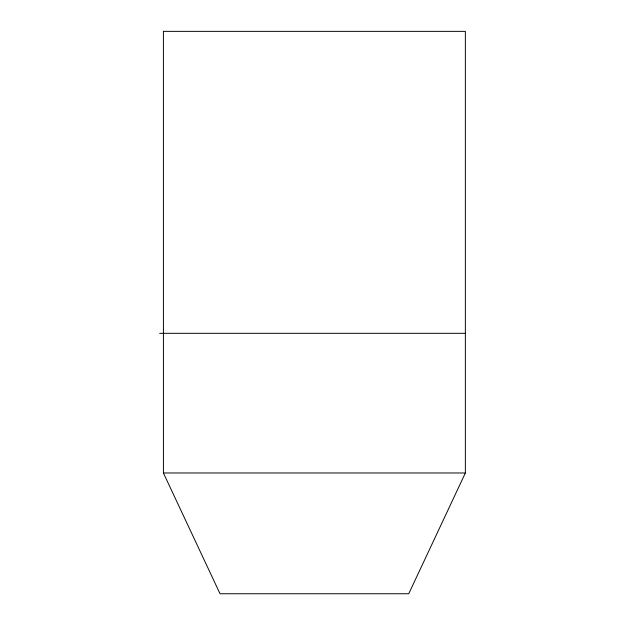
<?xml version="1.0" encoding="UTF-8"?>
<svg xmlns="http://www.w3.org/2000/svg" width="625" height="625" viewBox="0 0 625 625"><rect width="100%" height="100%" fill="white"/><g stroke="black" fill="none" stroke-linecap="round" stroke-linejoin="round"><path stroke-width="0.94" d="M465.367 472.969L408.75 593.75L220.023 593.75L163.406 472.969L465.367 472.969L465.367 31.359L163.406 31.359M163.43 473.07L163.406 31.25M159.633 333.312L465.367 333.312"/></g></svg>
